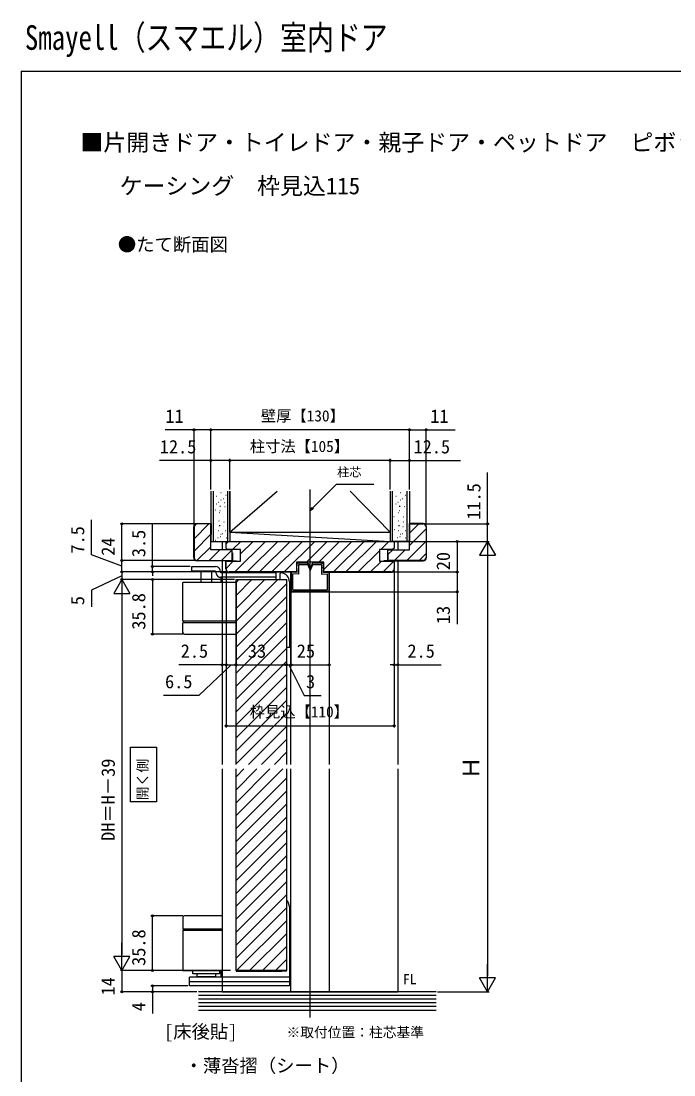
# Model space of a CAD drawing. Units: millimetres, scale not verified. Extents: x -525 to 525, y -783 to 780.
# Drawn here: x -525 to -98, y 89 to 780 of the extents above; entities that cross this region are included whole.
import ezdxf
from ezdxf.enums import TextEntityAlignment as Align

# ---------------------------------------------------------------- set-up
doc = ezdxf.new("R2010")
doc.units = ezdxf.units.MM
doc.header["$LTSCALE"] = 4
for name, color, linetype in [('0-2_USER1', 3, 'Continuous'), ('0-4_YKK_12', 2, 'Continuous'), ('0-5_YKK_13', 4, 'Continuous'), ('0-7_YKK_D', 6, 'Continuous'), ('0-8_YKK_ZWAK', 7, 'Continuous'), ('0-9_YSS_K', 3, 'Continuous'), ('0-A_YSS_KE', 3, 'Continuous')]:
    doc.layers.add(name, color=color, linetype=linetype)
doc.styles.add('ＭＳ ゴシック', font='')
doc.styles.get('ＭＳ ゴシック').set_extended_font_data('MS Gothic')

msp = doc.modelspace()

# ---------------------------------------------------------------- linework, layer by layer
at = {"layer": '0-2_USER1'}
msp.add_lwpolyline([(-453.321, 304.076), (-436.308, 304.076), (-436.308, 268.234), (-453.321, 268.234)], close=True, dxfattribs=at)
at = {"layer": '0-4_YKK_12'}
for p, q in [((-335.697, 127.06), (-335.697, 472.774)), ((-393.197, 438.774), (-393.197, 433.274)), ((-393.197, 438.774), (-278.197, 438.774)), ((-278.197, 438.774), (-278.197, 433.274)), ((-393.197, 426.074), (-393.197, 292.774)), ((-278.197, 426.274), (-278.197, 292.774)), ((-348.198, 406.274), (-348.198, 418.274)), ((-347.668, 418.773), (-345.171, 418.683)), ((-326.226, 418.683), (-323.728, 418.773)), ((-323.198, 418.274), (-323.198, 406.274)), ((-384.2, 411.92), (-382.345, 413.774)), ((-384.2, 403.434), (-373.86, 413.774)), ((-384.2, 394.949), (-365.375, 413.774)), ((-384.2, 386.464), (-356.89, 413.774)), ((-384.2, 377.978), (-351.2, 410.978)), ((-384.2, 369.493), (-351.2, 402.493)), ((-348.198, 405.774), (-323.198, 405.774)), ((-348.198, 292.774), (-348.198, 405.774)), ((-323.698, 405.774), (-347.698, 405.774)), ((-323.198, 405.774), (-323.198, 292.774)), ((-384.2, 361.008), (-351.2, 394.008)), ((-384.2, 352.523), (-351.2, 385.523)), ((-384.2, 344.037), (-351.2, 377.037)), ((-384.2, 335.552), (-351.2, 368.552)), ((-384.2, 327.067), (-351.2, 360.067)), ((-384.2, 318.581), (-351.2, 351.581)), ((-384.2, 310.096), (-351.2, 343.096)), ((-384.2, 301.611), (-351.2, 334.611)), ((-384.2, 293.126), (-351.2, 326.126)), ((-376.066, 292.774), (-351.2, 317.64)), ((-367.581, 292.774), (-351.2, 309.155)), ((-359.096, 292.774), (-351.2, 300.67)), ((-393.197, 289.774), (-393.197, 143.774)), ((-384.2, 284.64), (-379.066, 289.774)), ((-384.2, 276.155), (-370.581, 289.774)), ((-384.2, 267.67), (-362.096, 289.774)), ((-384.2, 259.184), (-353.61, 289.774)), ((-384.2, 250.699), (-351.2, 283.699)), ((-348.198, 143.774), (-348.198, 289.774)), ((-323.198, 289.774), (-323.198, 143.774)), ((-278.197, 289.774), (-278.197, 143.774)), ((-384.2, 242.214), (-351.2, 275.214)), ((-384.2, 233.729), (-351.2, 266.729)), ((-384.2, 225.243), (-351.2, 258.243)), ((-384.2, 216.758), (-351.2, 249.758)), ((-384.2, 208.273), (-351.2, 241.273)), ((-384.2, 199.788), (-351.2, 232.788)), ((-384.2, 191.302), (-351.2, 224.302)), ((-384.2, 182.817), (-351.2, 215.817)), ((-384.2, 174.332), (-351.2, 207.332)), ((-384.2, 165.846), (-351.2, 198.846)), ((-383.787, 157.774), (-351.2, 190.361)), ((-375.302, 157.774), (-351.2, 181.876)), ((-366.816, 157.774), (-351.2, 173.391)), ((-358.331, 157.774), (-351.2, 164.905)), ((-393.197, 143.774), (-278.197, 143.774))]:
    msp.add_line(p, q, dxfattribs=at)
for points in [[(-384.2, 292.774), (-384.2, 413.774), (-351.2, 413.774), (-351.2, 292.774)], [(-351.2, 289.774), (-351.2, 157.774), (-384.2, 157.774), (-384.2, 289.774)]]:
    msp.add_lwpolyline(points, dxfattribs=at)
for centre, start, end in [((-347.698, 418.274), 86.55187, 180), ((-323.698, 418.274), 0, 93.44813), ((-347.698, 406.274), 180, 270), ((-323.698, 406.274), 270, 0)]:
    msp.add_arc(centre, 0.5, start, end, dxfattribs=at)
at = {"layer": '0-5_YKK_13'}
for p, q in [((-413.2, 419.274), (-413.2, 422.274)), ((-413.2, 422.274), (-397.573, 422.274)), ((-344.698, 423.774), (-343.698, 424.774)), ((-344.698, 423.774), (-344.298, 423.774)), ((-344.298, 423.074), (-344.698, 422.074)), ((-344.698, 422.074), (-344.298, 422.074)), ((-344.298, 421.374), (-344.698, 420.374)), ((-344.298, 423.774), (-344.298, 423.074)), ((-344.298, 421.374), (-344.298, 422.074)), ((-343.698, 424.774), (-337.198, 424.774)), ((-343.248, 423.424), (-343.248, 417.359)), ((-342.948, 423.724), (-337.512, 423.724)), ((-337.234, 423.537), (-335.698, 419.774)), ((-337.198, 424.774), (-335.698, 421.097)), ((-334.198, 424.774), (-335.698, 421.097)), ((-334.163, 423.537), (-335.698, 419.774)), ((-334.198, 424.774), (-327.698, 424.774)), ((-333.885, 423.724), (-328.448, 423.724)), ((-328.148, 423.424), (-328.148, 417.359)), ((-326.698, 423.774), (-327.698, 424.774)), ((-326.698, 423.774), (-327.098, 423.774)), ((-327.098, 423.774), (-327.098, 423.074)), ((-327.098, 423.074), (-326.698, 422.074)), ((-326.698, 422.074), (-327.098, 422.074)), ((-327.098, 421.374), (-327.098, 422.074)), ((-327.098, 421.374), (-326.698, 420.374)), ((-397.573, 419.274), (-413.2, 419.274)), ((-407.2, 419.274), (-407.2, 411.974)), ((-400.2, 419.274), (-400.2, 411.974)), ((-397.573, 419.274), (-397.097, 417.497)), ((-394.2, 418.274), (-394.676, 420.05)), ((-358.2, 418.274), (-394.2, 418.274)), ((-358.2, 415.274), (-394.2, 415.274)), ((-394.2, 415.274), (-394.2, 411.974)), ((-358.2, 418.274), (-358.2, 413.774)), ((-355.2, 413.774), (-355.2, 417.751)), ((-348.048, 418.274), (-348.048, 406.274)), ((-344.298, 418.474), (-347.677, 418.623)), ((-346.998, 407.274), (-346.998, 417.53)), ((-343.248, 417.359), (-346.998, 417.53)), ((-344.698, 420.374), (-344.298, 420.374)), ((-344.298, 420.274), (-344.298, 418.474)), ((-328.148, 417.359), (-324.398, 417.53)), ((-326.698, 420.374), (-327.098, 420.374)), ((-327.098, 420.274), (-327.098, 418.474)), ((-327.098, 418.474), (-323.719, 418.623)), ((-324.398, 407.274), (-324.398, 417.53)), ((-323.348, 418.274), (-323.348, 406.274)), ((-384.2, 411.974), (-418.9, 411.974)), ((-418.9, 386.474), (-418.9, 411.974)), ((-384.2, 411.974), (-384.2, 377.974)), ((-349.2, 412.274), (-349.2, 369.274)), ((-323.698, 405.924), (-347.698, 405.924)), ((-346.698, 406.974), (-324.698, 406.974)), ((-384.2, 386.474), (-418.9, 386.474)), ((-384.2, 385.474), (-418.9, 385.474)), ((-418.9, 378.974), (-418.9, 385.474)), ((-418.3, 385.474), (-418.3, 386.474)), ((-417.9, 377.974), (-384.2, 377.974)), ((-349.2, 369.274), (-351.2, 369.274)), ((-393.197, 193.574), (-417.9, 193.574)), ((-349.2, 199.374), (-349.2, 147.774)), ((-418.9, 184.074), (-418.9, 157.574)), ((-418.9, 184.074), (-393.197, 184.074)), ((-418.3, 185.074), (-418.3, 184.074)), ((-393.197, 157.574), (-418.9, 157.574)), ((-349.2, 153.374), (-414.7, 153.374)), ((-412.5, 155.674), (-412.5, 157.574)), ((-409.7, 153.674), (-409.7, 155.674)), ((-394.2, 157.574), (-394.2, 155.374)), ((-394.2, 155.374), (-394.2, 153.374)), ((-384.2, 157.774), (-384.2, 157.274)), ((-384.2, 157.274), (-381.2, 157.274)), ((-381.2, 157.274), (-375.2, 157.274)), ((-375.2, 157.274), (-360.2, 157.274)), ((-360.2, 157.274), (-354.2, 157.274)), ((-351.2, 157.274), (-354.2, 157.274)), ((-351.2, 157.274), (-351.2, 157.774)), ((-349.2, 150.374), (-414.7, 150.374)), ((-349.2, 147.774), (-414.7, 147.774))]:
    msp.add_line(p, q, dxfattribs=at)
for points in [[(-418.9, 192.574), (-418.9, 185.074), (-393.197, 185.074)], [(-414.7, 147.774), (-414.7, 150.374), (-414.7, 153.374)], [(-394.9, 157.574), (-394.9, 155.674), (-412.5, 155.674)], [(-397.7, 155.674), (-397.7, 153.674), (-409.7, 153.674)]]:
    msp.add_lwpolyline(points, dxfattribs=at)
for centre, radius, start, end in [((-397.573, 419.274), 3, 15, 90), ((-342.948, 423.424), 0.3, 90, 180), ((-337.512, 423.424), 0.3, 22.195, 90), ((-333.885, 423.424), 0.3, 90, 157.805), ((-328.448, 423.424), 0.3, 0, 90), ((-394.2, 418.274), 3, 195, 270), ((-354.7, 417.751), 0.5, 84.78409, 180), ((-355.2, 412.274), 6, 0, 84.78409), ((-347.698, 418.274), 0.35, 86.55187, 180), ((-323.698, 418.274), 0.35, 0, 93.44813), ((-346.698, 407.274), 0.3, 180, 270), ((-324.698, 407.274), 0.3, 270, 0), ((-347.698, 406.274), 0.35, 180, 270), ((-323.698, 406.274), 0.35, 270, 0), ((-417.9, 378.974), 1, 180, 270), ((-355.2, 199.374), 6, 0, 48.18969), ((-417.9, 192.574), 1, 90, 180)]:
    msp.add_arc(centre, radius, start, end, dxfattribs=at)
at = {"layer": '0-7_YKK_D'}
for p, q in [((-411.697, 449.274), (-411.697, 512.8)), ((-400.697, 472.8), (-400.697, 512.8)), ((-270.697, 511.8), (-400.697, 511.8)), ((-270.697, 472.8), (-270.697, 512.8)), ((-259.7, 449.274), (-259.7, 512.8)), ((-400.697, 472.8), (-400.697, 492.8)), ((-388.197, 472.8), (-388.197, 492.8)), ((-388.197, 472.8), (-388.197, 492.8)), ((-283.196, 491.8), (-388.197, 491.8)), ((-283.196, 472.8), (-283.196, 492.8)), ((-283.196, 472.8), (-283.196, 492.8)), ((-270.697, 472.8), (-270.697, 492.8)), ((-410.697, 450.274), (-459.9, 450.274)), ((-458.9, 426.274), (-458.9, 450.274)), ((-438.9, 422.274), (-438.9, 450.601)), ((-260.7, 450.274), (-218.5, 450.274)), ((-279.697, 438.774), (-238.5, 438.774)), ((-277.197, 438.774), (-218.5, 438.774)), ((-277.197, 438.774), (-218.5, 438.774)), ((-239.5, 438.774), (-239.5, 418.774)), ((-219.5, 438.774), (-224.75, 429.681)), ((-219.5, 438.774), (-214.25, 429.681)), ((-219.5, 438.774), (-219.5, 420.587)), ((-224.75, 429.681), (-214.25, 429.681)), ((-219.5, 428.274), (-219.5, 154.274)), ((-410.697, 426.274), (-459.9, 426.274)), ((-410.697, 426.274), (-459.9, 426.274)), ((-458.9, 418.774), (-458.9, 426.274)), ((-414.2, 422.274), (-439.9, 422.274)), ((-438.9, 418.774), (-438.9, 422.274)), ((-389.697, 418.774), (-459.9, 418.774)), ((-389.697, 418.774), (-459.9, 418.774)), ((-458.9, 418.774), (-458.9, 413.774)), ((-389.697, 418.774), (-439.9, 418.774)), ((-438.9, 418.774), (-438.9, 416.224)), ((-390.697, 419.774), (-390.697, 356.974)), ((-390.697, 419.774), (-390.697, 316.974)), ((-390.697, 419.774), (-390.697, 356.974)), ((-323.728, 418.773), (-238.5, 418.773)), ((-281.697, 418.774), (-238.5, 418.774)), ((-280.697, 419.774), (-280.697, 316.974)), ((-280.697, 419.774), (-280.697, 356.974)), ((-458.9, 413.774), (-464.15, 404.681)), ((-385.2, 413.774), (-459.9, 413.774)), ((-385.2, 413.774), (-459.9, 413.774)), ((-458.9, 413.774), (-453.65, 404.681)), ((-458.9, 413.774), (-458.9, 395.587)), ((-392.2, 413.774), (-439.9, 413.774)), ((-438.9, 413.774), (-438.9, 377.974)), ((-384.2, 412.774), (-384.2, 356.974)), ((-384.2, 412.774), (-384.2, 356.974)), ((-351.2, 412.774), (-351.2, 356.974)), ((-351.2, 412.774), (-351.2, 356.974)), ((-464.15, 404.681), (-453.65, 404.681)), ((-458.9, 403.274), (-458.9, 168.274)), ((-348.198, 405.274), (-348.198, 356.974)), ((-348.198, 404.274), (-348.198, 356.974)), ((-322.698, 405.774), (-238.5, 405.774)), ((-323.198, 395.64), (-323.198, 356.974)), ((-418.9, 377.974), (-439.9, 377.974)), ((-393.197, 370.551), (-393.197, 356.974)), ((-393.197, 357.974), (-421.524, 357.974)), ((-390.697, 357.974), (-393.197, 357.974)), ((-390.697, 357.974), (-384.2, 357.974)), ((-390.697, 357.974), (-388.147, 357.974)), ((-384.2, 357.974), (-351.2, 357.974)), ((-351.2, 357.974), (-353.75, 357.974)), ((-351.2, 357.974), (-348.198, 357.974)), ((-351.2, 357.974), (-348.198, 357.974)), ((-348.198, 357.974), (-345.648, 357.974)), ((-348.198, 357.974), (-323.198, 357.974)), ((-280.697, 357.974), (-283.247, 357.974)), ((-280.697, 357.974), (-278.197, 357.974)), ((-278.197, 357.974), (-249.869, 357.974)), ((-390.697, 317.974), (-280.697, 317.974)), ((-418.9, 193.574), (-439.9, 193.574)), ((-438.9, 157.774), (-438.9, 193.574)), ((-458.9, 157.774), (-458.9, 175.96)), ((-458.9, 157.774), (-464.15, 166.867)), ((-453.65, 166.867), (-464.15, 166.867)), ((-458.9, 157.774), (-453.65, 166.867)), ((-219.5, 143.774), (-219.5, 161.96)), ((-387.7, 157.774), (-459.9, 157.774)), ((-389.2, 157.774), (-459.9, 157.774)), ((-458.9, 157.774), (-458.9, 143.774)), ((-419.9, 157.774), (-439.9, 157.774)), ((-219.5, 143.774), (-224.75, 152.867)), ((-214.25, 152.867), (-224.75, 152.867)), ((-219.5, 143.774), (-214.25, 152.867)), ((-415.7, 147.774), (-439.9, 147.774)), ((-409.822, 143.774), (-459.9, 143.774)), ((-409.822, 143.774), (-439.9, 143.774)), ((-252.242, 143.774), (-218.5, 143.774))]:
    msp.add_line(p, q, dxfattribs=at)
for points in [[(-400.697, 511.8), (-411.697, 511.8), (-430.587, 511.8)], [(-270.697, 511.8), (-259.7, 511.8), (-240.809, 511.8)], [(-388.197, 491.8), (-400.697, 491.8), (-434.247, 491.8)], [(-283.196, 491.8), (-270.697, 491.8), (-237.147, 491.8)], [(-219.5, 438.774), (-219.5, 450.274), (-219.5, 483.824)], [(-335.697, 458.929), (-333.893, 460.733), (-318.338, 476.288), (-293.946, 476.288)], [(-333.41, 460.249), (-335.697, 458.929), (-334.377, 461.216)], [(-458.9, 422.524), (-478.9, 430.001), (-478.9, 452.956)], [(-458.9, 416.274), (-478.9, 406.884), (-478.9, 395.929)], [(-239.5, 418.773), (-239.5, 405.774), (-239.5, 384.497)], [(-387.448, 357.974), (-408.544, 337.974), (-431.703, 337.974)], [(-349.699, 357.974), (-339.473, 337.974), (-328.518, 337.974)], [(-438.9, 147.774), (-438.9, 143.774), (-438.9, 129.656)]]:
    msp.add_lwpolyline(points, dxfattribs=at)
for centre in [(-411.697, 511.8), (-400.697, 511.8), (-400.697, 511.8), (-270.697, 511.8), (-270.697, 511.8), (-259.7, 511.8), (-400.697, 491.8), (-388.197, 491.8), (-388.197, 491.8), (-283.196, 491.8), (-283.196, 491.8), (-270.697, 491.8), (-458.9, 450.274), (-219.5, 450.274), (-239.5, 438.774), (-458.9, 426.274), (-458.9, 426.274), (-438.9, 422.274), (-458.9, 418.774), (-458.9, 418.774), (-458.9, 413.774), (-438.9, 418.774), (-438.9, 413.774), (-239.5, 418.773), (-239.5, 418.774), (-239.5, 405.774), (-438.9, 377.974), (-393.197, 357.974), (-390.697, 357.974), (-390.697, 357.974), (-384.2, 357.974), (-384.2, 357.974), (-351.2, 357.974), (-351.2, 357.974), (-348.198, 357.974), (-348.198, 357.974), (-323.198, 357.974), (-280.697, 357.974), (-278.197, 357.974), (-390.697, 317.974), (-280.697, 317.974), (-438.9, 193.574), (-438.9, 157.774), (-438.9, 147.774), (-458.9, 143.774), (-438.9, 143.774)]:
    msp.add_circle(centre, 0.637, dxfattribs=at)
at = {"layer": '0-8_YKK_ZWAK'}
for q in [(-524.9, -783.2), (525.1, 746.8)]:
    msp.add_line((-524.9, 746.8), q, dxfattribs=at)
at = {"layer": '0-9_YSS_K'}
for p, q in [((-400.697, 471.8), (-400.697, 438.774)), ((-399.197, 471.8), (-399.197, 438.774)), ((-394.062, 470.933), (-393.862, 470.933)), ((-389.697, 471.8), (-389.697, 438.774)), ((-388.197, 471.8), (-388.197, 438.774)), ((-388.197, 444.774), (-357.246, 471.8)), ((-388.197, 444.774), (-388.197, 471.8)), ((-283.197, 444.774), (-309.404, 471.8)), ((-283.196, 471.8), (-283.197, 444.774)), ((-281.697, 438.774), (-281.697, 471.8)), ((-276.562, 470.933), (-276.362, 470.933)), ((-272.197, 438.774), (-272.197, 471.8)), ((-270.697, 471.8), (-270.697, 438.774)), ((-397.153, 468.437), (-396.953, 468.437)), ((-397.153, 463.503), (-396.953, 463.503)), ((-395.695, 464.512), (-395.495, 464.512)), ((-394.062, 465.999), (-393.862, 465.999)), ((-392.604, 467.008), (-392.404, 467.008)), ((-391.707, 464.317), (-391.507, 464.317)), ((-390.922, 469.027), (-390.722, 469.027)), ((-279.653, 468.437), (-279.453, 468.437)), ((-279.653, 463.503), (-279.453, 463.503)), ((-278.195, 464.512), (-277.995, 464.512)), ((-276.562, 465.999), (-276.362, 465.999)), ((-275.104, 467.008), (-274.904, 467.008)), ((-274.207, 464.317), (-274.007, 464.317)), ((-273.422, 469.027), (-273.222, 469.027)), ((-397.601, 459.466), (-397.401, 459.466)), ((-395.296, 457.7), (-395.096, 457.7)), ((-394.798, 461.821), (-394.598, 461.821)), ((-394.685, 459.129), (-394.485, 459.129)), ((-394.511, 461.962), (-394.311, 461.962)), ((-391.595, 461.625), (-391.395, 461.625)), ((-280.101, 459.466), (-279.901, 459.466)), ((-277.796, 457.7), (-277.596, 457.7)), ((-277.298, 461.821), (-277.098, 461.821)), ((-277.185, 459.129), (-276.985, 459.129)), ((-277.011, 461.962), (-276.811, 461.962)), ((-274.095, 461.625), (-273.895, 461.625)), ((-411.697, 440.516), (-401.938, 450.274)), ((-411.665, 448.63), (-410.053, 450.242)), ((-398.386, 455.204), (-398.186, 455.204)), ((-395.358, 452.288), (-395.158, 452.288)), ((-395.246, 449.148), (-395.046, 449.148)), ((-394.847, 449.178), (-394.647, 449.178)), ((-392.268, 454.785), (-392.068, 454.785)), ((-392.156, 451.645), (-391.956, 451.645)), ((-280.886, 455.204), (-280.686, 455.204)), ((-277.858, 452.288), (-277.658, 452.288)), ((-277.746, 449.148), (-277.546, 449.148)), ((-277.347, 449.178), (-277.147, 449.178)), ((-274.768, 454.785), (-274.568, 454.785)), ((-274.656, 451.645), (-274.456, 451.645)), ((-270.697, 444.118), (-264.541, 450.274)), ((-411.697, 432.433), (-400.697, 443.433)), ((-397.938, 446.681), (-397.738, 446.681)), ((-395.583, 446.008), (-395.383, 446.008)), ((-394.511, 442.113), (-394.311, 442.113)), ((-394.125, 443.541), (-393.925, 443.541)), ((-392.941, 443.907), (-392.741, 443.907)), ((-392.492, 448.505), (-392.292, 448.505)), ((-391.034, 446.038), (-390.834, 446.038)), ((-388.197, 444.774), (-283.197, 444.774)), ((-388.197, 444.774), (-283.197, 438.774)), ((-388.197, 444.774), (-283.197, 444.774)), ((-388.197, 444.774), (-388.197, 438.774)), ((-283.197, 444.774), (-283.197, 438.774)), ((-280.438, 446.681), (-280.238, 446.681)), ((-278.083, 446.008), (-277.883, 446.008)), ((-277.011, 442.113), (-276.811, 442.113)), ((-276.625, 443.541), (-276.425, 443.541)), ((-275.441, 443.907), (-275.241, 443.907)), ((-274.992, 448.505), (-274.792, 448.505)), ((-273.534, 446.038), (-273.334, 446.038)), ((-270.698, 436.034), (-259.7, 447.032)), ((-409.773, 426.275), (-400.697, 435.351)), ((-400.697, 438.774), (-388.197, 438.774)), ((-397.601, 439.616), (-397.401, 439.616)), ((-396.031, 441.411), (-395.831, 441.411)), ((-390.698, 441.103), (-390.498, 441.103)), ((-390.697, 437.269), (-389.192, 438.774)), ((-388.197, 438.774), (-283.197, 438.774)), ((-386.41, 433.474), (-381.11, 438.774)), ((-384.945, 418.774), (-364.945, 438.774)), ((-381.197, 430.605), (-373.027, 438.774)), ((-376.863, 418.774), (-356.863, 438.774)), ((-368.781, 418.774), (-348.781, 438.774)), ((-360.698, 418.774), (-340.698, 438.774)), ((-352.616, 418.774), (-332.616, 438.774)), ((-338.034, 425.274), (-324.534, 438.774)), ((-329.952, 425.274), (-316.452, 438.774)), ((-326.697, 420.447), (-308.369, 438.774)), ((-320.287, 418.774), (-300.287, 438.774)), ((-312.205, 418.774), (-292.205, 438.774)), ((-289.423, 433.474), (-284.123, 438.774)), ((-270.7, 438.774), (-283.2, 438.774)), ((-280.101, 439.616), (-279.901, 439.616)), ((-278.531, 441.411), (-278.331, 441.411)), ((-273.198, 441.103), (-272.998, 441.103)), ((-272.376, 426.274), (-259.7, 438.95)), ((-401.692, 426.274), (-394.692, 433.274)), ((-393.61, 426.274), (-386.697, 433.187)), ((-304.123, 418.774), (-290.197, 432.7)), ((-284.7, 430.114), (-281.541, 433.274)), ((-280.458, 426.274), (-273.458, 433.274)), ((-264.294, 426.274), (-259.7, 430.868)), ((-390.697, 421.105), (-386.027, 425.774)), ((-296.041, 418.774), (-289.041, 425.774)), ((-287.958, 418.774), (-280.958, 425.774)), ((-253.242, 143.774), (-408.822, 143.774)), ((-253.242, 141.374), (-408.822, 141.374)), ((-253.242, 138.974), (-408.822, 138.974)), ((-253.242, 136.574), (-408.822, 136.574)), ((-253.242, 134.174), (-408.822, 134.174)), ((-408.822, 131.774), (-253.242, 131.774))]:
    msp.add_line(p, q, dxfattribs=at)
at = {"layer": '0-A_YSS_KE'}
for p, q in [((-411.897, 428.274), (-411.897, 448.274)), ((-411.697, 448.274), (-411.697, 428.274)), ((-259.7, 448.274), (-259.7, 428.274)), ((-259.5, 428.274), (-259.5, 448.274))]:
    msp.add_line(p, q, dxfattribs=at)
for points in [[(-409.697, 450.474), (-400.497, 450.474), (-400.497, 443.274), (-400.697, 443.274)], [(-400.697, 433.274), (-400.697, 450.274), (-409.697, 450.274)], [(-261.7, 450.474), (-270.9, 450.474), (-270.9, 443.274), (-270.7, 443.274)], [(-270.7, 433.274), (-270.7, 450.274), (-261.7, 450.274)], [(-390.697, 438.774), (-280.697, 438.774), (-280.697, 434.474), (-281.697, 433.474), (-290.197, 433.474), (-290.197, 425.774), (-280.697, 425.774), (-280.697, 420.774)], [(-390.697, 420.774), (-390.697, 425.774), (-381.197, 425.774), (-381.197, 433.474), (-389.697, 433.474), (-390.697, 434.474), (-390.697, 438.774)], [(-409.697, 426.274), (-386.697, 426.274), (-386.697, 433.274), (-400.697, 433.274)], [(-386.697, 431.274), (-386.497, 431.274), (-386.497, 426.074), (-409.697, 426.074)], [(-284.7, 431.274), (-284.9, 431.274), (-284.9, 426.074), (-261.7, 426.074)], [(-261.7, 426.274), (-284.7, 426.274), (-284.7, 433.274), (-270.7, 433.274)], [(-390.897, 420.774), (-390.897, 425.974), (-383.897, 425.974), (-383.897, 425.774)], [(-282.697, 418.774), (-326.697, 418.774), (-326.697, 425.274), (-344.697, 425.274), (-344.697, 418.774), (-388.697, 418.774)], [(-341.997, 425.274), (-341.997, 425.074), (-344.497, 425.074), (-344.497, 418.574), (-388.697, 418.574)], [(-329.397, 425.274), (-329.397, 425.074), (-326.897, 425.074), (-326.897, 418.574), (-282.697, 418.574)], [(-280.497, 420.774), (-280.497, 425.974), (-287.497, 425.974), (-287.497, 425.774)]]:
    msp.add_lwpolyline(points, dxfattribs=at)
for centre, radius, start, end in [((-409.697, 448.274), 2.2, 90, 180), ((-409.697, 448.274), 2, 90, 180), ((-261.7, 448.274), 2.2, 0, 90), ((-261.7, 448.274), 2, 0, 90), ((-409.697, 428.274), 2.2, 180, 270), ((-409.697, 428.274), 2, 180, 270), ((-261.7, 428.274), 2, 270, 0), ((-261.7, 428.274), 2.2, 270, 0), ((-388.697, 420.774), 2.2, 180.00001, 269.99999), ((-388.697, 420.774), 2, 180.00001, 269.99999), ((-282.697, 420.774), 2, 270.00001, 359.99999), ((-282.697, 420.774), 2.2, 270.00001, 359.99999)]:
    msp.add_arc(centre, radius, start, end, dxfattribs=at)

# ---------------------------------------------------------------- texts
at = {"layer": '0-2_USER1', "style": 'ＭＳ ゴシック', "width": 0.8}
msp.add_text('Smayell（スマエル）室内ドア', height=16.13, dxfattribs=at).set_placement((-522.4, 755.925), align=Align.BOTTOM_LEFT)
at = {"layer": '0-2_USER1', "style": 'ＭＳ ゴシック'}
for s, height, p in [('■片開きドア・トイレドア・親子ドア・ペットドア\u3000ピボットヒンジ（OP）', 11, (-486.053, 691.34)), ('\u3000 ケーシング\u3000枠見込115', 11, (-482.9, 662.845)), ('●たて断面図', 8.798, (-461.536, 626.232)), ('FL', 6.598, (-274.923, 146.8)), ('[床後貼]', 8.798, (-431.264, 110.686)), ('※取付位置：柱芯基準', 6.598, (-351.127, 111.976)), ('\u3000・薄沓摺（シート）', 8.798, (-429.9, 88.436))]:
    msp.add_text(s, height=height, dxfattribs=at).set_placement(p, align=Align.BOTTOM_LEFT)
msp.add_text('開く側', height=6.598, rotation=90, dxfattribs=at).set_placement((-440.076, 269.363), align=Align.BOTTOM_LEFT)
at = {"layer": '0-7_YKK_D', "style": 'ＭＳ ゴシック'}
for s, height, p in [('11', 8.798, (-430.428, 513.8)), ('壁厚【130】', 7.331, (-367.912, 515.164)), ('11', 8.798, (-256.991, 513.8)), ('12.5', 8.798, (-434.087, 493.8)), ('柱寸法【105】', 7.331, (-375.157, 495.164)), ('12.5', 8.798, (-267.987, 493.8)), ('柱芯', 5.865, (-318.008, 479.496)), ('2.5', 8.798, (-420.41, 359.974)), ('33', 8.798, (-376.427, 359.974)), ('25', 8.798, (-344.426, 359.974)), ('2.5', 8.798, (-271.983, 359.974)), ('6.5', 8.798, (-430.658, 339.974)), ('3', 8.798, (-338.359, 339.974)), ('枠見込【110】', 7.331, (-375.214, 321.337))]:
    msp.add_text(s, height=height, dxfattribs=at).set_placement(p, align=Align.BOTTOM_LEFT)
for s, height, p in [('11.5', 8.798, (-221.5, 452.983)), ('7.5', 8.798, (-480.9, 430.842)), ('3.5', 8.798, (-440.9, 428.487)), ('24', 8.798, (-460.9, 429.376)), ('20', 8.798, (-241.5, 419.91)), ('5', 8.798, (-480.9, 397.043)), ('35.8', 8.798, (-440.9, 380.976)), ('13', 8.798, (-241.5, 384.656)), ('DH＝H－39', 8.798, (-460.9, 242.649)), ('Ｈ', 11, (-221.5, 282.922)), ('35.8', 8.798, (-440.9, 160.776)), ('14', 8.798, (-460.9, 141.399)), ('4', 8.798, (-440.9, 131.042))]:
    msp.add_text(s, height=height, rotation=90, dxfattribs=at).set_placement(p, align=Align.BOTTOM_LEFT)

doc.saveas('drawing.dxf')
